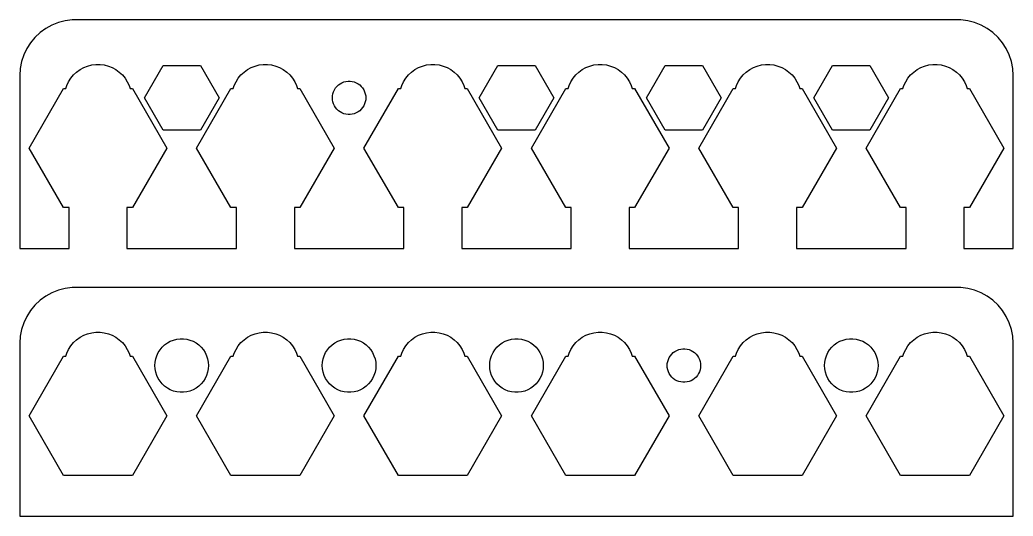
# Model space of a CAD drawing. Header units: metres. Extents: x -44.5 to 44.5, y 0 to 92.5.
# Drawn here: x -44.5 to 44.5, y 0 to 44.5 of the extents above; entities that cross this region are included whole.
import ezdxf

# ---------------------------------------------------------------- set-up
doc = ezdxf.new("R2010")
doc.units = ezdxf.units.M

msp = doc.modelspace()

# ---------------------------------------------------------------- linework, layer by layer
for p, q in [((-42.1791, 43.7216), (-42.6871, 43.3526)), ((-41.6289, 44.0241), (-42.1791, 43.7216)), ((-41.0451, 44.2553), (-41.6289, 44.0241)), ((-40.4369, 44.4114), (-41.0451, 44.2553)), ((-39.8139, 44.4901), (-40.4369, 44.4114)), ((39.8139, 44.4901), (-39.8139, 44.4901)), ((40.4369, 44.4114), (39.8139, 44.4901)), ((41.0451, 44.2553), (40.4369, 44.4114)), ((41.6289, 44.0241), (41.0451, 44.2553)), ((42.1791, 43.7216), (41.6289, 44.0241)), ((42.6871, 43.3526), (42.1791, 43.7216)), ((-43.1448, 42.9227), (-43.5451, 42.4389)), ((-42.6871, 43.3526), (-43.1448, 42.9227)), ((43.1448, 42.9227), (42.6871, 43.3526)), ((43.5451, 42.4389), (43.1448, 42.9227)), ((-43.8815, 41.9088), (-44.1489, 41.3406)), ((-43.5451, 42.4389), (-43.8815, 41.9088)), ((43.8815, 41.9088), (43.5451, 42.4389)), ((44.1489, 41.3406), (43.8815, 41.9088)), ((-44.1489, 41.3406), (-44.3429, 40.7434)), ((44.3429, 40.7434), (44.1489, 41.3406)), ((-44.4606, 40.1267), (-44.5, 39.5)), ((-44.3429, 40.7434), (-44.4606, 40.1267)), ((-39.1075, 40.033), (-38.7773, 40.2145)), ((-38.7773, 40.2145), (-38.427, 40.3532)), ((-38.427, 40.3532), (-38.0621, 40.4469)), ((-38.0621, 40.4469), (-37.6884, 40.4941)), ((-37.6884, 40.4941), (-37.3116, 40.4941)), ((-37.3116, 40.4941), (-36.9379, 40.4469)), ((-36.9379, 40.4469), (-36.5729, 40.3532)), ((-36.5729, 40.3532), (-36.2227, 40.2145)), ((-36.2227, 40.2145), (-35.8925, 40.033)), ((-33.3466, 37.5), (-31.6733, 40.3982)), ((-31.6733, 40.3982), (-28.3267, 40.3982)), ((-28.3267, 40.3982), (-26.6534, 37.5)), ((-24.1075, 40.033), (-23.7773, 40.2145)), ((-23.7773, 40.2145), (-23.427, 40.3532)), ((-23.427, 40.3532), (-23.0621, 40.4469)), ((-23.0621, 40.4469), (-22.6884, 40.4941)), ((-22.6884, 40.4941), (-22.3116, 40.4941)), ((-22.3116, 40.4941), (-21.9379, 40.4469)), ((-21.9379, 40.4469), (-21.5729, 40.3532)), ((-21.5729, 40.3532), (-21.2227, 40.2145)), ((-21.2227, 40.2145), (-20.8925, 40.033)), ((-9.10747, 40.033), (-8.77733, 40.2145)), ((-8.77733, 40.2145), (-8.42705, 40.3532)), ((-8.42705, 40.3532), (-8.06213, 40.4469)), ((-8.06213, 40.4469), (-7.68837, 40.4941)), ((-7.68837, 40.4941), (-7.31161, 40.4941)), ((-7.31161, 40.4941), (-6.93785, 40.4469)), ((-6.93785, 40.4469), (-6.57294, 40.3532)), ((-6.57294, 40.3532), (-6.22266, 40.2145)), ((-6.22266, 40.2145), (-5.89252, 40.033)), ((-3.34659, 37.5), (-1.67329, 40.3982)), ((-1.67329, 40.3982), (1.67329, 40.3982)), ((1.67329, 40.3982), (3.34659, 37.5)), ((5.89252, 40.033), (6.22266, 40.2145)), ((6.22266, 40.2145), (6.57294, 40.3532)), ((6.57294, 40.3532), (6.93785, 40.4469)), ((6.93785, 40.4469), (7.31161, 40.4941)), ((7.31161, 40.4941), (7.68837, 40.4941)), ((7.68837, 40.4941), (8.06213, 40.4469)), ((8.06213, 40.4469), (8.42705, 40.3532)), ((8.42705, 40.3532), (8.77733, 40.2145)), ((8.77733, 40.2145), (9.10747, 40.033)), ((11.6534, 37.5), (13.3267, 40.3982)), ((13.3267, 40.3982), (16.6733, 40.3982)), ((16.6733, 40.3982), (18.3466, 37.5)), ((20.8925, 40.033), (21.2227, 40.2145)), ((21.2227, 40.2145), (21.5729, 40.3532)), ((21.5729, 40.3532), (21.9379, 40.4469)), ((21.9379, 40.4469), (22.3116, 40.4941)), ((22.3116, 40.4941), (22.6884, 40.4941)), ((22.6884, 40.4941), (23.0621, 40.4469)), ((23.0621, 40.4469), (23.427, 40.3532)), ((23.427, 40.3532), (23.7773, 40.2145)), ((23.7773, 40.2145), (24.1075, 40.033)), ((26.6534, 37.5), (28.3267, 40.3982)), ((28.3267, 40.3982), (31.6733, 40.3982)), ((31.6733, 40.3982), (33.3466, 37.5)), ((35.8925, 40.033), (36.2227, 40.2145)), ((36.2227, 40.2145), (36.5729, 40.3532)), ((36.5729, 40.3532), (36.9379, 40.4469)), ((36.9379, 40.4469), (37.3116, 40.4941)), ((37.3116, 40.4941), (37.6884, 40.4941)), ((37.6884, 40.4941), (38.0621, 40.4469)), ((38.0621, 40.4469), (38.427, 40.3532)), ((38.427, 40.3532), (38.7773, 40.2145)), ((38.7773, 40.2145), (39.1075, 40.033)), ((44.4606, 40.1267), (44.3429, 40.7434)), ((44.5, 39.5), (44.4606, 40.1267)), ((-44.5, 39.5), (-44.5, 24)), ((-40.1289, 38.9453), (-39.927, 39.2634)), ((-39.927, 39.2634), (-39.6869, 39.5536)), ((-39.6869, 39.5536), (-39.4123, 39.8115)), ((-39.4123, 39.8115), (-39.1075, 40.033)), ((-35.8925, 40.033), (-35.5877, 39.8115)), ((-35.5877, 39.8115), (-35.3131, 39.5536)), ((-35.3131, 39.5536), (-35.0729, 39.2634)), ((-35.0729, 39.2634), (-34.8711, 38.9453)), ((-25.1289, 38.9453), (-24.927, 39.2634)), ((-24.927, 39.2634), (-24.6869, 39.5536)), ((-24.6869, 39.5536), (-24.4123, 39.8115)), ((-24.4123, 39.8115), (-24.1075, 40.033)), ((-20.8925, 40.033), (-20.5877, 39.8115)), ((-20.5877, 39.8115), (-20.3131, 39.5536)), ((-20.3131, 39.5536), (-20.0729, 39.2634)), ((-20.0729, 39.2634), (-19.8711, 38.9453)), ((-10.1289, 38.9453), (-9.92705, 39.2634)), ((-9.92705, 39.2634), (-9.6869, 39.5536)), ((-9.6869, 39.5536), (-9.41226, 39.8115)), ((-9.41226, 39.8115), (-9.10747, 40.033)), ((-5.89252, 40.033), (-5.58772, 39.8115)), ((-5.58772, 39.8115), (-5.31308, 39.5536)), ((-5.31308, 39.5536), (-5.07294, 39.2634)), ((-5.07294, 39.2634), (-4.87108, 38.9453)), ((4.87108, 38.9453), (5.07294, 39.2634)), ((5.07294, 39.2634), (5.31308, 39.5536)), ((5.31308, 39.5536), (5.58772, 39.8115)), ((5.58772, 39.8115), (5.89252, 40.033)), ((9.10747, 40.033), (9.41226, 39.8115)), ((9.41226, 39.8115), (9.6869, 39.5536)), ((9.6869, 39.5536), (9.92705, 39.2634)), ((9.92705, 39.2634), (10.1289, 38.9453)), ((19.8711, 38.9453), (20.0729, 39.2634)), ((20.0729, 39.2634), (20.3131, 39.5536)), ((20.3131, 39.5536), (20.5877, 39.8115)), ((20.5877, 39.8115), (20.8925, 40.033)), ((24.1075, 40.033), (24.4123, 39.8115)), ((24.4123, 39.8115), (24.6869, 39.5536)), ((24.6869, 39.5536), (24.927, 39.2634)), ((24.927, 39.2634), (25.1289, 38.9453)), ((34.8711, 38.9453), (35.0729, 39.2634)), ((35.0729, 39.2634), (35.3131, 39.5536)), ((35.3131, 39.5536), (35.5877, 39.8115)), ((35.5877, 39.8115), (35.8925, 40.033)), ((39.1075, 40.033), (39.4123, 39.8115)), ((39.4123, 39.8115), (39.6869, 39.5536)), ((39.6869, 39.5536), (39.927, 39.2634)), ((39.927, 39.2634), (40.1289, 38.9453)), ((44.5, 24), (44.5, 39.5)), ((-43.67, 33), (-40.585, 38.3434)), ((-40.585, 38.3434), (-40.3741, 38.3434)), ((-40.3741, 38.3434), (-40.2893, 38.6044)), ((-40.2893, 38.6044), (-40.1289, 38.9453)), ((-34.8711, 38.9453), (-34.7107, 38.6044)), ((-34.7107, 38.6044), (-34.6259, 38.3434)), ((-34.6259, 38.3434), (-34.415, 38.3434)), ((-34.415, 38.3434), (-31.33, 33)), ((-28.67, 33), (-25.585, 38.3434)), ((-25.585, 38.3434), (-25.3741, 38.3434)), ((-25.3741, 38.3434), (-25.2893, 38.6044)), ((-25.2893, 38.6044), (-25.1289, 38.9453)), ((-19.8711, 38.9453), (-19.7107, 38.6044)), ((-19.7107, 38.6044), (-19.6259, 38.3434)), ((-19.6259, 38.3434), (-19.415, 38.3434)), ((-19.415, 38.3434), (-16.33, 33)), ((-16.3145, 38.2226), (-16.2135, 38.3817)), ((-16.2135, 38.3817), (-16.0934, 38.5268)), ((-16.0934, 38.5268), (-15.9561, 38.6558)), ((-15.9561, 38.6558), (-15.8037, 38.7665)), ((-15.8037, 38.7665), (-15.6387, 38.8572)), ((-15.6387, 38.8572), (-15.4635, 38.9266)), ((-15.4635, 38.9266), (-15.2811, 38.9734)), ((-15.2811, 38.9734), (-15.0942, 38.997)), ((-15.0942, 38.997), (-14.9058, 38.997)), ((-14.9058, 38.997), (-14.7189, 38.9734)), ((-14.7189, 38.9734), (-14.5365, 38.9266)), ((-14.5365, 38.9266), (-14.3613, 38.8572)), ((-14.3613, 38.8572), (-14.1963, 38.7665)), ((-14.1963, 38.7665), (-14.0439, 38.6558)), ((-14.0439, 38.6558), (-13.9065, 38.5268)), ((-13.9065, 38.5268), (-13.7865, 38.3817)), ((-13.7865, 38.3817), (-13.6855, 38.2226)), ((-13.67, 33), (-10.585, 38.3434)), ((-10.585, 38.3434), (-10.3741, 38.3434)), ((-10.3741, 38.3434), (-10.2893, 38.6044)), ((-10.2893, 38.6044), (-10.1289, 38.9453)), ((-4.87108, 38.9453), (-4.71066, 38.6044)), ((-4.71066, 38.6044), (-4.62585, 38.3434)), ((-4.62585, 38.3434), (-4.41501, 38.3434)), ((-4.41501, 38.3434), (-1.33, 33)), ((1.33, 33), (4.41501, 38.3434)), ((4.41501, 38.3434), (4.62585, 38.3434)), ((4.62585, 38.3434), (4.71066, 38.6044)), ((4.71066, 38.6044), (4.87108, 38.9453)), ((10.1289, 38.9453), (10.2893, 38.6044)), ((10.2893, 38.6044), (10.3741, 38.3434)), ((10.3741, 38.3434), (10.585, 38.3434)), ((10.585, 38.3434), (13.67, 33)), ((16.33, 33), (19.415, 38.3434)), ((19.415, 38.3434), (19.6259, 38.3434)), ((19.6259, 38.3434), (19.7107, 38.6044)), ((19.7107, 38.6044), (19.8711, 38.9453)), ((25.1289, 38.9453), (25.2893, 38.6044)), ((25.2893, 38.6044), (25.3741, 38.3434)), ((25.3741, 38.3434), (25.585, 38.3434)), ((25.585, 38.3434), (28.67, 33)), ((31.33, 33), (34.415, 38.3434)), ((34.415, 38.3434), (34.6259, 38.3434)), ((34.6259, 38.3434), (34.7107, 38.6044)), ((34.7107, 38.6044), (34.8711, 38.9453)), ((40.1289, 38.9453), (40.2893, 38.6044)), ((40.2893, 38.6044), (40.3741, 38.3434)), ((40.3741, 38.3434), (40.585, 38.3434)), ((40.585, 38.3434), (43.67, 33)), ((-31.6733, 34.6018), (-33.3466, 37.5)), ((-26.6534, 37.5), (-28.3267, 34.6018)), ((-16.5, 37.5), (-16.4882, 37.688)), ((-16.4882, 37.312), (-16.5, 37.5)), ((-16.4882, 37.688), (-16.4529, 37.873)), ((-16.4529, 37.873), (-16.3947, 38.0522)), ((-16.3947, 38.0522), (-16.3145, 38.2226)), ((-13.6855, 38.2226), (-13.6053, 38.0522)), ((-13.6053, 38.0522), (-13.5471, 37.873)), ((-13.5471, 37.873), (-13.5118, 37.688)), ((-13.5118, 37.688), (-13.5, 37.5)), ((-13.5, 37.5), (-13.5118, 37.312)), ((-1.67329, 34.6018), (-3.34659, 37.5)), ((3.34659, 37.5), (1.67329, 34.6018)), ((13.3267, 34.6018), (11.6534, 37.5)), ((18.3466, 37.5), (16.6733, 34.6018)), ((28.3267, 34.6018), (26.6534, 37.5)), ((33.3466, 37.5), (31.6733, 34.6018)), ((-16.4529, 37.127), (-16.4882, 37.312)), ((-16.3947, 36.9478), (-16.4529, 37.127)), ((-16.3145, 36.7774), (-16.3947, 36.9478)), ((-16.2135, 36.6183), (-16.3145, 36.7774)), ((-16.0934, 36.4732), (-16.2135, 36.6183)), ((-13.7865, 36.6183), (-13.9065, 36.4732)), ((-13.6855, 36.7774), (-13.7865, 36.6183)), ((-13.6053, 36.9478), (-13.6855, 36.7774)), ((-13.5471, 37.127), (-13.6053, 36.9478)), ((-13.5118, 37.312), (-13.5471, 37.127)), ((-15.9561, 36.3442), (-16.0934, 36.4732)), ((-15.8037, 36.2335), (-15.9561, 36.3442)), ((-15.6387, 36.1427), (-15.8037, 36.2335)), ((-15.4635, 36.0734), (-15.6387, 36.1427)), ((-15.2811, 36.0266), (-15.4635, 36.0734)), ((-15.0942, 36.0029), (-15.2811, 36.0266)), ((-14.9058, 36.0029), (-15.0942, 36.0029)), ((-14.7189, 36.0266), (-14.9058, 36.0029)), ((-14.5365, 36.0734), (-14.7189, 36.0266)), ((-14.3613, 36.1427), (-14.5365, 36.0734)), ((-14.1963, 36.2335), (-14.3613, 36.1427)), ((-14.0439, 36.3442), (-14.1963, 36.2335)), ((-13.9065, 36.4732), (-14.0439, 36.3442)), ((-28.3267, 34.6018), (-31.6733, 34.6018)), ((1.67329, 34.6018), (-1.67329, 34.6018)), ((16.6733, 34.6018), (13.3267, 34.6018)), ((31.6733, 34.6018), (28.3267, 34.6018)), ((-40.585, 27.6566), (-43.67, 33)), ((-31.33, 33), (-34.415, 27.6566)), ((-25.585, 27.6566), (-28.67, 33)), ((-16.33, 33), (-19.415, 27.6566)), ((-10.585, 27.6566), (-13.67, 33)), ((-1.33, 33), (-4.41501, 27.6566)), ((4.41501, 27.6566), (1.33, 33)), ((13.67, 33), (10.585, 27.6566)), ((19.415, 27.6566), (16.33, 33)), ((28.67, 33), (25.585, 27.6566)), ((34.415, 27.6566), (31.33, 33)), ((43.67, 33), (40.585, 27.6566)), ((-40.0942, 27.6566), (-40.585, 27.6566)), ((-40.0942, 24), (-40.0942, 27.6566)), ((-34.415, 27.6566), (-34.9058, 27.6566)), ((-34.9058, 27.6566), (-34.9058, 24)), ((-25.0942, 27.6566), (-25.585, 27.6566)), ((-25.0942, 24), (-25.0942, 27.6566)), ((-19.415, 27.6566), (-19.9058, 27.6566)), ((-19.9058, 27.6566), (-19.9058, 24)), ((-10.0942, 27.6566), (-10.585, 27.6566)), ((-10.0942, 24), (-10.0942, 27.6566)), ((-4.41501, 27.6566), (-4.90581, 27.6566)), ((-4.90581, 27.6566), (-4.90581, 24)), ((4.90581, 27.6566), (4.41501, 27.6566)), ((4.90581, 24), (4.90581, 27.6566)), ((10.585, 27.6566), (10.0942, 27.6566)), ((10.0942, 27.6566), (10.0942, 24)), ((19.9058, 27.6566), (19.415, 27.6566)), ((19.9058, 24), (19.9058, 27.6566)), ((25.585, 27.6566), (25.0942, 27.6566)), ((25.0942, 27.6566), (25.0942, 24)), ((34.9058, 27.6566), (34.415, 27.6566)), ((34.9058, 24), (34.9058, 27.6566)), ((40.585, 27.6566), (40.0942, 27.6566)), ((40.0942, 27.6566), (40.0942, 24)), ((-44.5, 24), (-40.0942, 24)), ((-34.9058, 24), (-25.0942, 24)), ((-19.9058, 24), (-10.0942, 24)), ((-4.90581, 24), (4.90581, 24)), ((10.0942, 24), (19.9058, 24)), ((25.0942, 24), (34.9058, 24)), ((40.0942, 24), (44.5, 24)), ((-39.8139, 20.4901), (-40.4369, 20.4114)), ((39.8139, 20.4901), (-39.8139, 20.4901)), ((40.4369, 20.4114), (39.8139, 20.4901)), ((-42.1791, 19.7216), (-42.6871, 19.3526)), ((-41.6289, 20.0241), (-42.1791, 19.7216)), ((-41.0451, 20.2553), (-41.6289, 20.0241)), ((-40.4369, 20.4114), (-41.0451, 20.2553)), ((41.0451, 20.2553), (40.4369, 20.4114)), ((41.6289, 20.0241), (41.0451, 20.2553)), ((42.1791, 19.7216), (41.6289, 20.0241)), ((42.6871, 19.3526), (42.1791, 19.7216)), ((-43.1448, 18.9227), (-43.5451, 18.4389)), ((-42.6871, 19.3526), (-43.1448, 18.9227)), ((43.1448, 18.9227), (42.6871, 19.3526)), ((43.5451, 18.4389), (43.1448, 18.9227)), ((-43.8815, 17.9088), (-44.1489, 17.3406)), ((-43.5451, 18.4389), (-43.8815, 17.9088)), ((43.8815, 17.9088), (43.5451, 18.4389)), ((44.1489, 17.3406), (43.8815, 17.9088)), ((-44.1489, 17.3406), (-44.3429, 16.7434)), ((44.3429, 16.7434), (44.1489, 17.3406)), ((-44.4606, 16.1267), (-44.5, 15.5)), ((-44.3429, 16.7434), (-44.4606, 16.1267)), ((-39.4123, 15.8115), (-39.1075, 16.033)), ((-39.1075, 16.033), (-38.7773, 16.2145)), ((-38.7773, 16.2145), (-38.427, 16.3532)), ((-38.427, 16.3532), (-38.0621, 16.4469)), ((-38.0621, 16.4469), (-37.6884, 16.4941)), ((-37.6884, 16.4941), (-37.3116, 16.4941)), ((-37.3116, 16.4941), (-36.9379, 16.4469)), ((-36.9379, 16.4469), (-36.5729, 16.3532)), ((-36.5729, 16.3532), (-36.2227, 16.2145)), ((-36.2227, 16.2145), (-35.8925, 16.033)), ((-35.8925, 16.033), (-35.5877, 15.8115)), ((-24.4123, 15.8115), (-24.1075, 16.033)), ((-24.1075, 16.033), (-23.7773, 16.2145)), ((-23.7773, 16.2145), (-23.427, 16.3532)), ((-23.427, 16.3532), (-23.0621, 16.4469)), ((-23.0621, 16.4469), (-22.6884, 16.4941)), ((-22.6884, 16.4941), (-22.3116, 16.4941)), ((-22.3116, 16.4941), (-21.9379, 16.4469)), ((-21.9379, 16.4469), (-21.5729, 16.3532)), ((-21.5729, 16.3532), (-21.2227, 16.2145)), ((-21.2227, 16.2145), (-20.8925, 16.033)), ((-20.8925, 16.033), (-20.5877, 15.8115)), ((-9.41226, 15.8115), (-9.10747, 16.033)), ((-9.10747, 16.033), (-8.77733, 16.2145)), ((-8.77733, 16.2145), (-8.42705, 16.3532)), ((-8.42705, 16.3532), (-8.06213, 16.4469)), ((-8.06213, 16.4469), (-7.68837, 16.4941)), ((-7.68837, 16.4941), (-7.31161, 16.4941)), ((-7.31161, 16.4941), (-6.93785, 16.4469)), ((-6.93785, 16.4469), (-6.57294, 16.3532)), ((-6.57294, 16.3532), (-6.22266, 16.2145)), ((-6.22266, 16.2145), (-5.89252, 16.033)), ((-5.89252, 16.033), (-5.58772, 15.8115)), ((5.58772, 15.8115), (5.89252, 16.033)), ((5.89252, 16.033), (6.22266, 16.2145)), ((6.22266, 16.2145), (6.57294, 16.3532)), ((6.57294, 16.3532), (6.93785, 16.4469)), ((6.93785, 16.4469), (7.31161, 16.4941)), ((7.31161, 16.4941), (7.68837, 16.4941)), ((7.68837, 16.4941), (8.06213, 16.4469)), ((8.06213, 16.4469), (8.42705, 16.3532)), ((8.42705, 16.3532), (8.77733, 16.2145)), ((8.77733, 16.2145), (9.10747, 16.033)), ((9.10747, 16.033), (9.41226, 15.8115)), ((20.5877, 15.8115), (20.8925, 16.033)), ((20.8925, 16.033), (21.2227, 16.2145)), ((21.2227, 16.2145), (21.5729, 16.3532)), ((21.5729, 16.3532), (21.9379, 16.4469)), ((21.9379, 16.4469), (22.3116, 16.4941)), ((22.3116, 16.4941), (22.6884, 16.4941)), ((22.6884, 16.4941), (23.0621, 16.4469)), ((23.0621, 16.4469), (23.427, 16.3532)), ((23.427, 16.3532), (23.7773, 16.2145)), ((23.7773, 16.2145), (24.1075, 16.033)), ((24.1075, 16.033), (24.4123, 15.8115)), ((35.5877, 15.8115), (35.8925, 16.033)), ((35.8925, 16.033), (36.2227, 16.2145)), ((36.2227, 16.2145), (36.5729, 16.3532)), ((36.5729, 16.3532), (36.9379, 16.4469)), ((36.9379, 16.4469), (37.3116, 16.4941)), ((37.3116, 16.4941), (37.6884, 16.4941)), ((37.6884, 16.4941), (38.0621, 16.4469)), ((38.0621, 16.4469), (38.427, 16.3532)), ((38.427, 16.3532), (38.7773, 16.2145)), ((38.7773, 16.2145), (39.1075, 16.033)), ((39.1075, 16.033), (39.4123, 15.8115)), ((44.4606, 16.1267), (44.3429, 16.7434)), ((44.5, 15.5), (44.4606, 16.1267)), ((-44.5, 15.5), (-44.5, 0)), ((-40.1289, 14.9453), (-39.927, 15.2634)), ((-39.927, 15.2634), (-39.6869, 15.5536)), ((-39.6869, 15.5536), (-39.4123, 15.8115)), ((-35.5877, 15.8115), (-35.3131, 15.5536)), ((-35.3131, 15.5536), (-35.0729, 15.2634)), ((-35.0729, 15.2634), (-34.8711, 14.9453)), ((-31.9416, 14.9107), (-31.7495, 15.1429)), ((-31.7495, 15.1429), (-31.5298, 15.3492)), ((-31.5298, 15.3492), (-31.286, 15.5264)), ((-31.286, 15.5264), (-31.0219, 15.6716)), ((-31.0219, 15.6716), (-30.7416, 15.7825)), ((-30.7416, 15.7825), (-30.4497, 15.8575)), ((-30.4497, 15.8575), (-30.1507, 15.8953)), ((-30.1507, 15.8953), (-29.8493, 15.8953)), ((-29.8493, 15.8953), (-29.5503, 15.8575)), ((-29.5503, 15.8575), (-29.2583, 15.7825)), ((-29.2583, 15.7825), (-28.9781, 15.6716)), ((-28.9781, 15.6716), (-28.714, 15.5264)), ((-28.714, 15.5264), (-28.4702, 15.3492)), ((-28.4702, 15.3492), (-28.2505, 15.1429)), ((-28.2505, 15.1429), (-28.0583, 14.9107)), ((-25.1289, 14.9453), (-24.927, 15.2634)), ((-24.927, 15.2634), (-24.6869, 15.5536)), ((-24.6869, 15.5536), (-24.4123, 15.8115)), ((-20.5877, 15.8115), (-20.3131, 15.5536)), ((-20.3131, 15.5536), (-20.0729, 15.2634)), ((-20.0729, 15.2634), (-19.8711, 14.9453)), ((-16.9416, 14.9107), (-16.7495, 15.1429)), ((-16.7495, 15.1429), (-16.5298, 15.3492)), ((-16.5298, 15.3492), (-16.286, 15.5264)), ((-16.286, 15.5264), (-16.0219, 15.6716)), ((-16.0219, 15.6716), (-15.7416, 15.7825)), ((-15.7416, 15.7825), (-15.4497, 15.8575)), ((-15.4497, 15.8575), (-15.1507, 15.8953)), ((-15.1507, 15.8953), (-14.8493, 15.8953)), ((-14.8493, 15.8953), (-14.5503, 15.8575)), ((-14.5503, 15.8575), (-14.2583, 15.7825)), ((-14.2583, 15.7825), (-13.9781, 15.6716)), ((-13.9781, 15.6716), (-13.714, 15.5264)), ((-13.714, 15.5264), (-13.4702, 15.3492)), ((-13.4702, 15.3492), (-13.2505, 15.1429)), ((-13.2505, 15.1429), (-13.0583, 14.9107)), ((-10.1289, 14.9453), (-9.92705, 15.2634)), ((-9.92705, 15.2634), (-9.6869, 15.5536)), ((-9.6869, 15.5536), (-9.41226, 15.8115)), ((-5.58772, 15.8115), (-5.31308, 15.5536)), ((-5.31308, 15.5536), (-5.07294, 15.2634)), ((-5.07294, 15.2634), (-4.87108, 14.9453)), ((-1.94164, 14.9107), (-1.74951, 15.1429)), ((-1.74951, 15.1429), (-1.52982, 15.3492)), ((-1.52982, 15.3492), (-1.28598, 15.5264)), ((-1.28598, 15.5264), (-1.02187, 15.6716)), ((-1.02187, 15.6716), (-0.74164, 15.7825)), ((-0.74164, 15.7825), (-0.44971, 15.8575)), ((-0.44971, 15.8575), (-0.1507, 15.8953)), ((-0.1507, 15.8953), (0.1507, 15.8953)), ((0.1507, 15.8953), (0.44971, 15.8575)), ((0.44971, 15.8575), (0.74164, 15.7825)), ((0.74164, 15.7825), (1.02187, 15.6716)), ((1.02187, 15.6716), (1.28598, 15.5264)), ((1.28598, 15.5264), (1.52982, 15.3492)), ((1.52982, 15.3492), (1.74951, 15.1429)), ((1.74951, 15.1429), (1.94164, 14.9107)), ((4.87108, 14.9453), (5.07294, 15.2634)), ((5.07294, 15.2634), (5.31308, 15.5536)), ((5.31308, 15.5536), (5.58772, 15.8115)), ((9.41226, 15.8115), (9.6869, 15.5536)), ((9.6869, 15.5536), (9.92705, 15.2634)), ((9.92705, 15.2634), (10.1289, 14.9453)), ((19.8711, 14.9453), (20.0729, 15.2634)), ((20.0729, 15.2634), (20.3131, 15.5536)), ((20.3131, 15.5536), (20.5877, 15.8115)), ((24.4123, 15.8115), (24.6869, 15.5536)), ((24.6869, 15.5536), (24.927, 15.2634)), ((24.927, 15.2634), (25.1289, 14.9453)), ((28.0583, 14.9107), (28.2505, 15.1429)), ((28.2505, 15.1429), (28.4702, 15.3492)), ((28.4702, 15.3492), (28.714, 15.5264)), ((28.714, 15.5264), (28.9781, 15.6716)), ((28.9781, 15.6716), (29.2583, 15.7825)), ((29.2583, 15.7825), (29.5503, 15.8575)), ((29.5503, 15.8575), (29.8493, 15.8953)), ((29.8493, 15.8953), (30.1507, 15.8953)), ((30.1507, 15.8953), (30.4497, 15.8575)), ((30.4497, 15.8575), (30.7416, 15.7825)), ((30.7416, 15.7825), (31.0219, 15.6716)), ((31.0219, 15.6716), (31.286, 15.5264)), ((31.286, 15.5264), (31.5298, 15.3492)), ((31.5298, 15.3492), (31.7495, 15.1429)), ((31.7495, 15.1429), (31.9416, 14.9107)), ((34.8711, 14.9453), (35.0729, 15.2634)), ((35.0729, 15.2634), (35.3131, 15.5536)), ((35.3131, 15.5536), (35.5877, 15.8115)), ((39.4123, 15.8115), (39.6869, 15.5536)), ((39.6869, 15.5536), (39.927, 15.2634)), ((39.927, 15.2634), (40.1289, 14.9453)), ((44.5, 0), (44.5, 15.5)), ((-43.67, 9), (-40.585, 14.3434)), ((-40.585, 14.3434), (-40.3741, 14.3434)), ((-40.3741, 14.3434), (-40.2893, 14.6044)), ((-40.2893, 14.6044), (-40.1289, 14.9453)), ((-34.8711, 14.9453), (-34.7107, 14.6044)), ((-34.7107, 14.6044), (-34.6259, 14.3434)), ((-34.6259, 14.3434), (-34.415, 14.3434)), ((-34.415, 14.3434), (-31.33, 9)), ((-32.3246, 14.0968), (-32.2315, 14.3835)), ((-32.2315, 14.3835), (-32.1031, 14.6562)), ((-32.1031, 14.6562), (-31.9416, 14.9107)), ((-28.67, 9), (-25.585, 14.3434)), ((-28.0583, 14.9107), (-27.8969, 14.6562)), ((-27.8969, 14.6562), (-27.7685, 14.3835)), ((-27.7685, 14.3835), (-27.6754, 14.0968)), ((-25.585, 14.3434), (-25.3741, 14.3434)), ((-25.3741, 14.3434), (-25.2893, 14.6044)), ((-25.2893, 14.6044), (-25.1289, 14.9453)), ((-19.8711, 14.9453), (-19.7107, 14.6044)), ((-19.7107, 14.6044), (-19.6259, 14.3434)), ((-19.6259, 14.3434), (-19.415, 14.3434)), ((-19.415, 14.3434), (-16.33, 9)), ((-17.3246, 14.0968), (-17.2315, 14.3835)), ((-17.2315, 14.3835), (-17.1031, 14.6562)), ((-17.1031, 14.6562), (-16.9416, 14.9107)), ((-13.67, 9), (-10.585, 14.3434)), ((-13.0583, 14.9107), (-12.8969, 14.6562)), ((-12.8969, 14.6562), (-12.7685, 14.3835)), ((-12.7685, 14.3835), (-12.6754, 14.0968)), ((-10.585, 14.3434), (-10.3741, 14.3434)), ((-10.3741, 14.3434), (-10.2893, 14.6044)), ((-10.2893, 14.6044), (-10.1289, 14.9453)), ((-4.87108, 14.9453), (-4.71066, 14.6044)), ((-4.71066, 14.6044), (-4.62585, 14.3434)), ((-4.62585, 14.3434), (-4.41501, 14.3434)), ((-4.41501, 14.3434), (-1.33, 9)), ((-2.32458, 14.0968), (-2.23146, 14.3835)), ((-2.23146, 14.3835), (-2.10313, 14.6562)), ((-2.10313, 14.6562), (-1.94164, 14.9107)), ((1.33, 9), (4.41501, 14.3434)), ((1.94164, 14.9107), (2.10313, 14.6562)), ((2.10313, 14.6562), (2.23146, 14.3835)), ((2.23146, 14.3835), (2.32458, 14.0968)), ((4.41501, 14.3434), (4.62585, 14.3434)), ((4.62585, 14.3434), (4.71066, 14.6044)), ((4.71066, 14.6044), (4.87108, 14.9453)), ((10.1289, 14.9453), (10.2893, 14.6044)), ((10.2893, 14.6044), (10.3741, 14.3434)), ((10.3741, 14.3434), (10.585, 14.3434)), ((10.585, 14.3434), (13.67, 9)), ((13.6855, 14.2226), (13.7865, 14.3817)), ((13.7865, 14.3817), (13.9065, 14.5268)), ((13.9065, 14.5268), (14.0439, 14.6558)), ((14.0439, 14.6558), (14.1963, 14.7665)), ((14.1963, 14.7665), (14.3613, 14.8572)), ((14.3613, 14.8572), (14.5365, 14.9266)), ((14.5365, 14.9266), (14.7189, 14.9734)), ((14.7189, 14.9734), (14.9058, 14.997)), ((14.9058, 14.997), (15.0942, 14.997)), ((15.0942, 14.997), (15.2811, 14.9734)), ((15.2811, 14.9734), (15.4635, 14.9266)), ((15.4635, 14.9266), (15.6387, 14.8572)), ((15.6387, 14.8572), (15.8037, 14.7665)), ((15.8037, 14.7665), (15.9561, 14.6558)), ((15.9561, 14.6558), (16.0934, 14.5268)), ((16.0934, 14.5268), (16.2135, 14.3817)), ((16.2135, 14.3817), (16.3145, 14.2226)), ((16.33, 9), (19.415, 14.3434)), ((19.415, 14.3434), (19.6259, 14.3434)), ((19.6259, 14.3434), (19.7107, 14.6044)), ((19.7107, 14.6044), (19.8711, 14.9453)), ((25.1289, 14.9453), (25.2893, 14.6044)), ((25.2893, 14.6044), (25.3741, 14.3434)), ((25.3741, 14.3434), (25.585, 14.3434)), ((25.585, 14.3434), (28.67, 9)), ((27.6754, 14.0968), (27.7685, 14.3835)), ((27.7685, 14.3835), (27.8969, 14.6562)), ((27.8969, 14.6562), (28.0583, 14.9107)), ((31.33, 9), (34.415, 14.3434)), ((31.9416, 14.9107), (32.1031, 14.6562)), ((32.1031, 14.6562), (32.2315, 14.3835)), ((32.2315, 14.3835), (32.3246, 14.0968)), ((34.415, 14.3434), (34.6259, 14.3434)), ((34.6259, 14.3434), (34.7107, 14.6044)), ((34.7107, 14.6044), (34.8711, 14.9453)), ((40.1289, 14.9453), (40.2893, 14.6044)), ((40.2893, 14.6044), (40.3741, 14.3434)), ((40.3741, 14.3434), (40.585, 14.3434)), ((40.585, 14.3434), (43.67, 9)), ((-32.4, 13.5), (-32.3811, 13.8008)), ((-32.3811, 13.1992), (-32.4, 13.5)), ((-32.3811, 13.8008), (-32.3246, 14.0968)), ((-27.6754, 14.0968), (-27.6189, 13.8008)), ((-27.6189, 13.8008), (-27.6, 13.5)), ((-27.6, 13.5), (-27.6189, 13.1992)), ((-17.4, 13.5), (-17.3811, 13.8008)), ((-17.3811, 13.1992), (-17.4, 13.5)), ((-17.3811, 13.8008), (-17.3246, 14.0968)), ((-12.6754, 14.0968), (-12.6189, 13.8008)), ((-12.6189, 13.8008), (-12.6, 13.5)), ((-12.6, 13.5), (-12.6189, 13.1992)), ((-2.39999, 13.5), (-2.38107, 13.8008)), ((-2.38107, 13.1992), (-2.39999, 13.5)), ((-2.38107, 13.8008), (-2.32458, 14.0968)), ((2.32458, 14.0968), (2.38107, 13.8008)), ((2.38107, 13.8008), (2.39999, 13.5)), ((2.39999, 13.5), (2.38107, 13.1992)), ((13.5, 13.5), (13.5118, 13.688)), ((13.5118, 13.312), (13.5, 13.5)), ((13.5118, 13.688), (13.5471, 13.873)), ((13.5471, 13.873), (13.6053, 14.0522)), ((13.6053, 14.0522), (13.6855, 14.2226)), ((16.3145, 14.2226), (16.3947, 14.0522)), ((16.3947, 14.0522), (16.4529, 13.873)), ((16.4529, 13.873), (16.4882, 13.688)), ((16.4882, 13.688), (16.5, 13.5)), ((16.5, 13.5), (16.4882, 13.312)), ((27.6, 13.5), (27.6189, 13.8008)), ((27.6189, 13.1992), (27.6, 13.5)), ((27.6189, 13.8008), (27.6754, 14.0968)), ((32.3246, 14.0968), (32.3811, 13.8008)), ((32.3811, 13.8008), (32.4, 13.5)), ((32.4, 13.5), (32.3811, 13.1992)), ((-32.3246, 12.9031), (-32.3811, 13.1992)), ((-32.2315, 12.6165), (-32.3246, 12.9031)), ((-32.1031, 12.3438), (-32.2315, 12.6165)), ((-27.7685, 12.6165), (-27.8969, 12.3438)), ((-27.6754, 12.9031), (-27.7685, 12.6165)), ((-27.6189, 13.1992), (-27.6754, 12.9031)), ((-17.3246, 12.9031), (-17.3811, 13.1992)), ((-17.2315, 12.6165), (-17.3246, 12.9031)), ((-17.1031, 12.3438), (-17.2315, 12.6165)), ((-12.7685, 12.6165), (-12.8969, 12.3438)), ((-12.6754, 12.9031), (-12.7685, 12.6165)), ((-12.6189, 13.1992), (-12.6754, 12.9031)), ((-2.32458, 12.9031), (-2.38107, 13.1992)), ((-2.23146, 12.6165), (-2.32458, 12.9031)), ((-2.10313, 12.3438), (-2.23146, 12.6165)), ((2.23146, 12.6165), (2.10313, 12.3438)), ((2.32458, 12.9031), (2.23146, 12.6165)), ((2.38107, 13.1992), (2.32458, 12.9031)), ((13.5471, 13.127), (13.5118, 13.312)), ((13.6053, 12.9478), (13.5471, 13.127)), ((13.6855, 12.7774), (13.6053, 12.9478)), ((13.7865, 12.6183), (13.6855, 12.7774)), ((13.9065, 12.4732), (13.7865, 12.6183)), ((14.0439, 12.3442), (13.9065, 12.4732)), ((16.0934, 12.4732), (15.9561, 12.3442)), ((16.2135, 12.6183), (16.0934, 12.4732)), ((16.3145, 12.7774), (16.2135, 12.6183)), ((16.3947, 12.9478), (16.3145, 12.7774)), ((16.4529, 13.127), (16.3947, 12.9478)), ((16.4882, 13.312), (16.4529, 13.127)), ((27.6754, 12.9031), (27.6189, 13.1992)), ((27.7685, 12.6165), (27.6754, 12.9031)), ((27.8969, 12.3438), (27.7685, 12.6165)), ((32.2315, 12.6165), (32.1031, 12.3438)), ((32.3246, 12.9031), (32.2315, 12.6165)), ((32.3811, 13.1992), (32.3246, 12.9031)), ((-31.9416, 12.0893), (-32.1031, 12.3438)), ((-31.7495, 11.8571), (-31.9416, 12.0893)), ((-31.5298, 11.6508), (-31.7495, 11.8571)), ((-31.286, 11.4736), (-31.5298, 11.6508)), ((-28.4702, 11.6508), (-28.714, 11.4736)), ((-28.2505, 11.8571), (-28.4702, 11.6508)), ((-28.0583, 12.0893), (-28.2505, 11.8571)), ((-27.8969, 12.3438), (-28.0583, 12.0893)), ((-16.9416, 12.0893), (-17.1031, 12.3438)), ((-16.7495, 11.8571), (-16.9416, 12.0893)), ((-16.5298, 11.6508), (-16.7495, 11.8571)), ((-16.286, 11.4736), (-16.5298, 11.6508)), ((-13.4702, 11.6508), (-13.714, 11.4736)), ((-13.2505, 11.8571), (-13.4702, 11.6508)), ((-13.0583, 12.0893), (-13.2505, 11.8571)), ((-12.8969, 12.3438), (-13.0583, 12.0893)), ((-1.94164, 12.0893), (-2.10313, 12.3438)), ((-1.74951, 11.8571), (-1.94164, 12.0893)), ((-1.52982, 11.6508), (-1.74951, 11.8571)), ((-1.28598, 11.4736), (-1.52982, 11.6508)), ((1.52982, 11.6508), (1.28598, 11.4736)), ((1.74951, 11.8571), (1.52982, 11.6508)), ((1.94164, 12.0893), (1.74951, 11.8571)), ((2.10313, 12.3438), (1.94164, 12.0893)), ((14.1963, 12.2335), (14.0439, 12.3442)), ((14.3613, 12.1427), (14.1963, 12.2335)), ((14.5365, 12.0734), (14.3613, 12.1427)), ((14.7189, 12.0266), (14.5365, 12.0734)), ((14.9058, 12.0029), (14.7189, 12.0266)), ((15.0942, 12.0029), (14.9058, 12.0029)), ((15.2811, 12.0266), (15.0942, 12.0029)), ((15.4635, 12.0734), (15.2811, 12.0266)), ((15.6387, 12.1427), (15.4635, 12.0734)), ((15.8037, 12.2335), (15.6387, 12.1427)), ((15.9561, 12.3442), (15.8037, 12.2335)), ((28.0583, 12.0893), (27.8969, 12.3438)), ((28.2505, 11.8571), (28.0583, 12.0893)), ((28.4702, 11.6508), (28.2505, 11.8571)), ((28.714, 11.4736), (28.4702, 11.6508)), ((31.5298, 11.6508), (31.286, 11.4736)), ((31.7495, 11.8571), (31.5298, 11.6508)), ((31.9416, 12.0893), (31.7495, 11.8571)), ((32.1031, 12.3438), (31.9416, 12.0893)), ((-31.0219, 11.3284), (-31.286, 11.4736)), ((-30.7416, 11.2175), (-31.0219, 11.3284)), ((-30.4497, 11.1425), (-30.7416, 11.2175)), ((-30.1507, 11.1047), (-30.4497, 11.1425)), ((-29.8493, 11.1047), (-30.1507, 11.1047)), ((-29.5503, 11.1425), (-29.8493, 11.1047)), ((-29.2583, 11.2175), (-29.5503, 11.1425)), ((-28.9781, 11.3284), (-29.2583, 11.2175)), ((-28.714, 11.4736), (-28.9781, 11.3284)), ((-16.0219, 11.3284), (-16.286, 11.4736)), ((-15.7416, 11.2175), (-16.0219, 11.3284)), ((-15.4497, 11.1425), (-15.7416, 11.2175)), ((-15.1507, 11.1047), (-15.4497, 11.1425)), ((-14.8493, 11.1047), (-15.1507, 11.1047)), ((-14.5503, 11.1425), (-14.8493, 11.1047)), ((-14.2583, 11.2175), (-14.5503, 11.1425)), ((-13.9781, 11.3284), (-14.2583, 11.2175)), ((-13.714, 11.4736), (-13.9781, 11.3284)), ((-1.02187, 11.3284), (-1.28598, 11.4736)), ((-0.74164, 11.2175), (-1.02187, 11.3284)), ((-0.44971, 11.1425), (-0.74164, 11.2175)), ((-0.1507, 11.1047), (-0.44971, 11.1425)), ((0.1507, 11.1047), (-0.1507, 11.1047)), ((0.44971, 11.1425), (0.1507, 11.1047)), ((0.74164, 11.2175), (0.44971, 11.1425)), ((1.02187, 11.3284), (0.74164, 11.2175)), ((1.28598, 11.4736), (1.02187, 11.3284)), ((28.9781, 11.3284), (28.714, 11.4736)), ((29.2583, 11.2175), (28.9781, 11.3284)), ((29.5503, 11.1425), (29.2583, 11.2175)), ((29.8493, 11.1047), (29.5503, 11.1425)), ((30.1507, 11.1047), (29.8493, 11.1047)), ((30.4497, 11.1425), (30.1507, 11.1047)), ((30.7416, 11.2175), (30.4497, 11.1425)), ((31.0219, 11.3284), (30.7416, 11.2175)), ((31.286, 11.4736), (31.0219, 11.3284)), ((-40.585, 3.65663), (-43.67, 9)), ((-31.33, 9), (-34.415, 3.65663)), ((-25.585, 3.65663), (-28.67, 9)), ((-16.33, 9), (-19.415, 3.65663)), ((-10.585, 3.65663), (-13.67, 9)), ((-1.33, 9), (-4.41501, 3.65663)), ((4.41501, 3.65663), (1.33, 9)), ((13.67, 9), (10.585, 3.65663)), ((19.415, 3.65663), (16.33, 9)), ((28.67, 9), (25.585, 3.65663)), ((34.415, 3.65663), (31.33, 9)), ((43.67, 9), (40.585, 3.65663)), ((-34.415, 3.65663), (-40.585, 3.65663)), ((-19.415, 3.65663), (-25.585, 3.65663)), ((-4.41501, 3.65663), (-10.585, 3.65663)), ((10.585, 3.65663), (4.41501, 3.65663)), ((25.585, 3.65663), (19.415, 3.65663)), ((40.585, 3.65663), (34.415, 3.65663)), ((-44.5, 0), (44.5, 0))]:
    msp.add_line(p, q)

doc.saveas('drawing.dxf')
